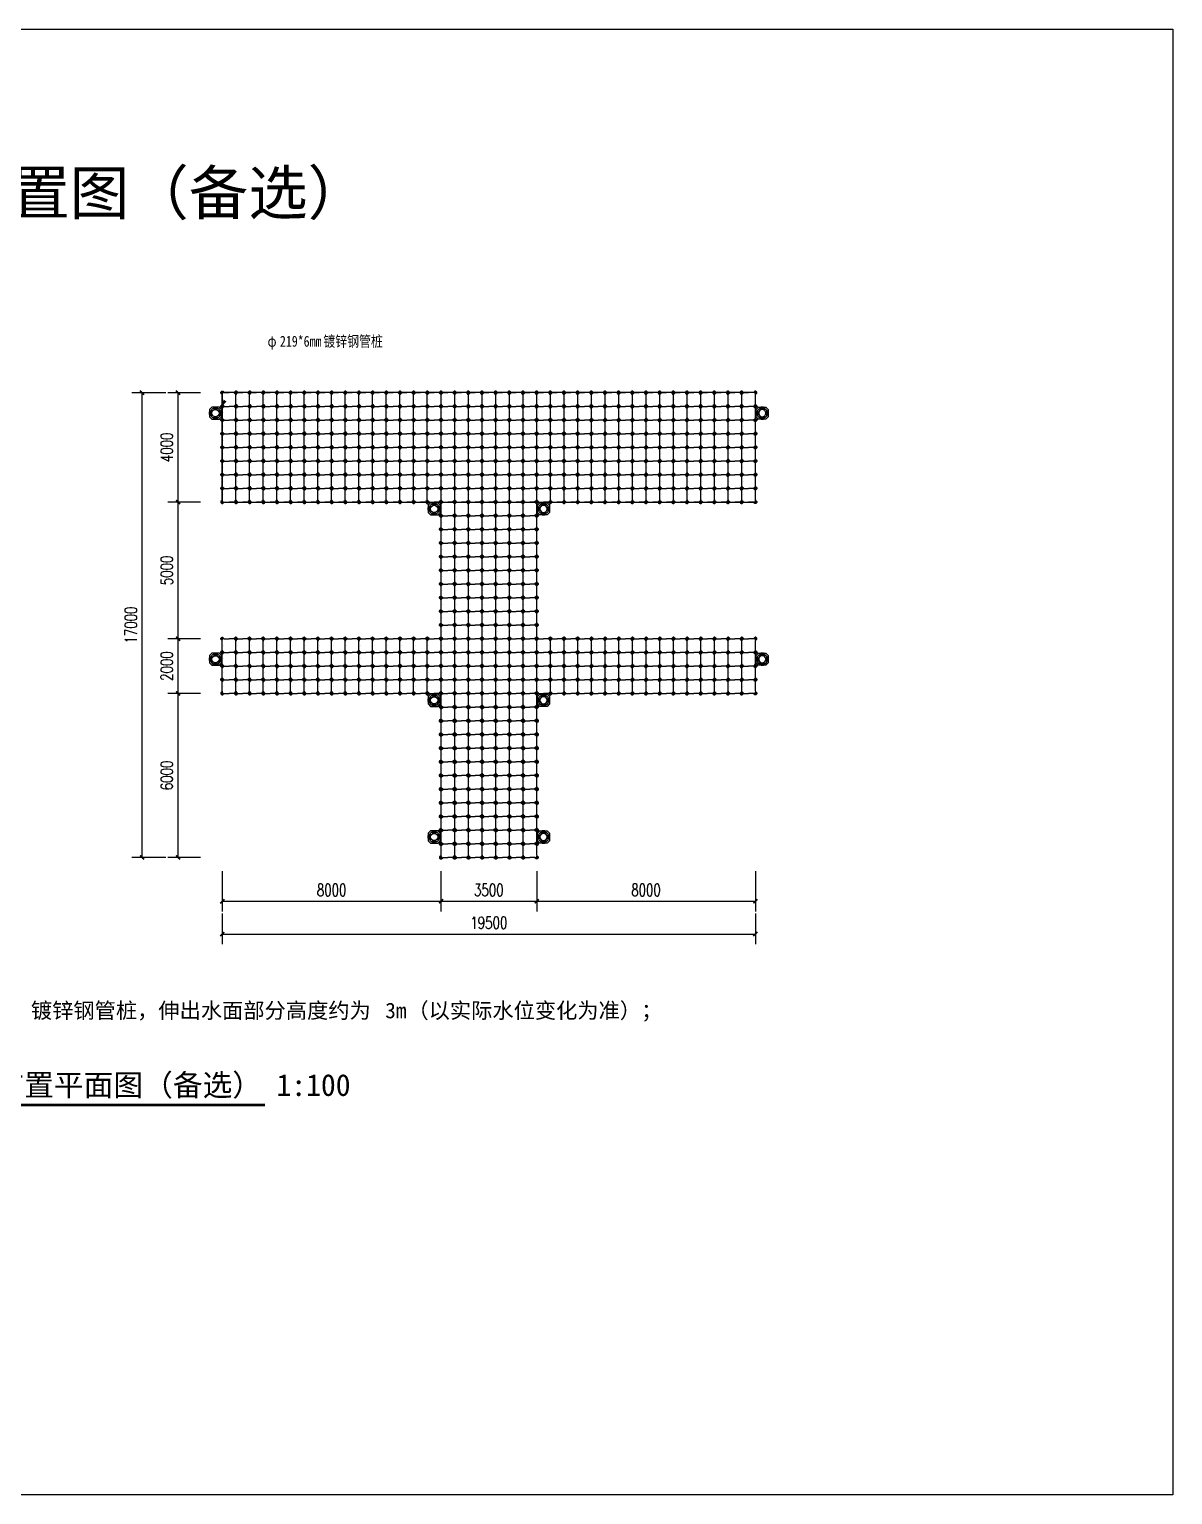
# Model space of a CAD drawing. Extents: x 140753 to 369320, y 91222 to 396627.
# Drawn here: x 285950 to 327774, y 151661 to 205257 of the extents above; entities that cross this region are included whole.
import ezdxf

# ---------------------------------------------------------------- set-up
doc = ezdxf.new("R2010")
doc.units = 0
doc.header["$LTSCALE"] = 1000
for name, color, linetype in [('DIM_SYMB', 3, 'Continuous'), ('PUB_DIM', 3, 'Continuous'), ('PUB_TEXT', 7, 'Continuous'), ('W-_ANTICOLLISION防撞措施', 121, 'Continuous'), ('W-MOUNTING固定方式', 5, 'Continuous'), ('蓝色浮筒', 150, 'Continuous')]:
    doc.layers.add(name, color=color, linetype=linetype)
doc.styles.add('-宋体', font='', dxfattribs={"width": 0.8})
doc.styles.add('_TCH_DIM_T3', font='SIMPLEX.shx', dxfattribs={"width": 0.705882, "bigfont": 'hztxt.shx'})
doc.styles.get("Standard").update_dxf_attribs({"font": ''})
doc.styles.get('-宋体').set_extended_font_data('SimSun')
doc.styles.get('Standard').set_extended_font_data('SimSun')
doc.dimstyles.new('_TCH_ARCH&&150', dxfattribs={"dimtxt": 446.25, "dimasz": 150, "dimexe": 375, "dimexo": 450, "dimgap": 189.375, "dimtad": 1, "dimdec": 0, "dimzin": 0, "dimdsep": 46, "dimtxsty": '_TCH_DIM_T3', "dimblk": 'ARCHTICK', "dimcen": 0.09, "dimclrt": 7, "dimazin": 2, "dimtfac": 1, "dimtdec": 0, "dimtix": 1, "dimtmove": 2, "dimatfit": 3, "dimfxl": 0, "dimtolj": 1, "dimtzin": 0, "dimarcsym": 0})

# ---------------------------------------------------------------- blocks, each defined once
blk = doc.blocks.new('浮筒')
at = {"layer": '蓝色浮筒'}
blk.add_line((441, 238), (441, 238), dxfattribs=at)
for points in [[(0, 417, 0.198912), (-9, 438), (-49, 479, -0.414214), (-49, 521), (-21, 549, -0.414214), (21, 549), (62, 509, 0.198912), (83, 500), (250, 500)], [(500, 417, -0.198912), (509, 438), (549, 479, 0.414214), (549, 521), (521, 549, 0.414214), (479, 549), (438, 509, -0.198912), (417, 500), (250, 500)], [(0, 83, -0.198912), (-9, 62), (-49, 21, 0.414214), (-49, -21), (-21, -49, 0.414214), (21, -49), (62, -9, -0.198912), (83, 0), (250, 0)], [(500, 83, 0.198912), (509, 62), (549, 21, -0.414214), (549, -21), (521, -49, -0.414214), (479, -49), (438, -9, 0.198912), (417, 0), (250, 0)]]:
    blk.add_lwpolyline(points, format="xyb", dxfattribs=at)
for points in [[(0, 417), (0, 83)], [(500, 417), (500, 83)]]:
    blk.add_lwpolyline(points, dxfattribs=at)
for centre, radius, start, end in [((-25, 500), 5, 84.2608, 275.7392), ((-25, 0), 5, 84.2608, 275.7392), ((0, 500), 25, 101.4783, 168.5217), ((0, 500), 25, 191.4783, 258.5217), ((0, 0), 25, 101.4783, 168.5217), ((0, 525), 5, 354.2608, 185.7392), ((0, 475), 5, 174.2608, 5.7392), ((0, 25), 5, 354.2608, 185.7392), ((0, 500), 25, 11.4783, 78.5217), ((0, 500), 25, 281.4783, 348.5217), ((0, 0), 25, 11.4783, 78.5217), ((25, 500), 5, 264.2608, 95.7392), ((25, 0), 5, 264.2608, 95.7392), ((475, 500), 5, 84.2608, 275.7392), ((475, 0), 5, 84.2608, 275.7392), ((500, 500), 25, 101.4783, 168.5217), ((500, 500), 25, 191.4783, 258.5217), ((500, 0), 25, 101.4783, 168.5217), ((500, 525), 5, 354.2608, 185.7392), ((500, 475), 5, 174.2608, 5.7392), ((500, 25), 5, 354.2608, 185.7392), ((500, 500), 25, 11.4783, 78.5217), ((500, 500), 25, 281.4783, 348.5217), ((500, 0), 25, 11.4783, 78.5217), ((525, 500), 5, 264.2608, 95.7392), ((525, 0), 5, 264.2608, 95.7392), ((0, 0), 25, 191.4783, 258.5217), ((0, -25), 5, 174.2608, 5.7392), ((0, 0), 25, 281.4783, 348.5217), ((500, 0), 25, 191.4783, 258.5217), ((500, -25), 5, 174.2608, 5.7392), ((500, 0), 25, 281.4783, 348.5217)]:
    blk.add_arc(centre, radius, start, end, dxfattribs=at)
blk = doc.blocks.new('*U69')
at = {"layer": '蓝色浮筒', "rotation": 180.0000000383531}
blk.add_blockref('浮筒', (250, 250), dxfattribs=at)
blk = doc.blocks.new('*U70')
at = {"layer": 'W-_ANTICOLLISION防撞措施', "color": 0, "linetype": 'ByBlock', "lineweight": -2, "transparency": 16777216}
for p in [(0, 0), (500, 0), (1000, 0), (1500, 0), (2000, 0), (2500, 0), (3000, 0), (3500, 0), (4000, 0), (4500, 0), (5000, 0), (5500, 0), (6000, 0), (6500, 0), (7000, 0), (7500, 0), (8000, 0), (8500, 0), (9000, 0), (9500, 0), (10000, 0), (10500, 0), (11000, 0), (11500, 0), (12000, 0), (12500, 0), (13000, 0), (13500, 0), (14000, 0), (14500, 0), (15000, 0), (15500, 0), (16000, 0), (16500, 0), (17000, 0), (17500, 0), (18000, 0), (18500, 0), (19000, 0), (0, -500), (500, -500), (1000, -500), (1500, -500), (2000, -500), (2500, -500), (3000, -500), (3500, -500), (4000, -500), (4500, -500), (5000, -500), (5500, -500), (6000, -500), (6500, -500), (7000, -500), (7500, -500), (8000, -500), (8500, -500), (9000, -500), (9500, -500), (10000, -500), (10500, -500), (11000, -500), (11500, -500), (12000, -500), (12500, -500), (13000, -500), (13500, -500), (14000, -500), (14500, -500), (15000, -500), (15500, -500), (16000, -500), (16500, -500), (17000, -500), (17500, -500), (18000, -500), (18500, -500), (19000, -500), (0, -1000), (500, -1000), (1000, -1000), (1500, -1000), (2000, -1000), (2500, -1000), (3000, -1000), (3500, -1000), (4000, -1000), (4500, -1000), (5000, -1000), (5500, -1000), (6000, -1000), (6500, -1000), (7000, -1000), (7500, -1000), (8000, -1000), (8500, -1000), (9000, -1000), (9500, -1000), (10000, -1000), (10500, -1000), (11000, -1000), (11500, -1000), (12000, -1000), (12500, -1000), (13000, -1000), (13500, -1000), (14000, -1000), (14500, -1000), (15000, -1000), (15500, -1000), (16000, -1000), (16500, -1000), (17000, -1000), (17500, -1000), (18000, -1000), (18500, -1000), (19000, -1000), (0, -1500), (500, -1500), (1000, -1500), (1500, -1500), (2000, -1500), (2500, -1500), (3000, -1500), (3500, -1500), (4000, -1500), (4500, -1500), (5000, -1500), (5500, -1500), (6000, -1500), (6500, -1500), (7000, -1500), (7500, -1500), (8000, -1500), (8500, -1500), (9000, -1500), (9500, -1500), (10000, -1500), (10500, -1500), (11000, -1500), (11500, -1500), (12000, -1500), (12500, -1500), (13000, -1500), (13500, -1500), (14000, -1500), (14500, -1500), (15000, -1500), (15500, -1500), (16000, -1500), (16500, -1500), (17000, -1500), (17500, -1500), (18000, -1500), (18500, -1500), (19000, -1500), (0, -2000), (500, -2000), (1000, -2000), (1500, -2000), (2000, -2000), (2500, -2000), (3000, -2000), (3500, -2000), (4000, -2000), (4500, -2000), (5000, -2000), (5500, -2000), (6000, -2000), (6500, -2000), (7000, -2000), (7500, -2000), (8000, -2000), (8500, -2000), (9000, -2000), (9500, -2000), (10000, -2000), (10500, -2000), (11000, -2000), (11500, -2000), (12000, -2000), (12500, -2000), (13000, -2000), (13500, -2000), (14000, -2000), (14500, -2000), (15000, -2000), (15500, -2000), (16000, -2000), (16500, -2000), (17000, -2000), (17500, -2000), (18000, -2000), (18500, -2000), (19000, -2000), (0, -2500), (500, -2500), (1000, -2500), (1500, -2500), (2000, -2500), (2500, -2500), (3000, -2500), (3500, -2500), (4000, -2500), (4500, -2500), (5000, -2500), (5500, -2500), (6000, -2500), (6500, -2500), (7000, -2500), (7500, -2500), (8000, -2500), (8500, -2500), (9000, -2500), (9500, -2500), (10000, -2500), (10500, -2500), (11000, -2500), (11500, -2500), (12000, -2500), (12500, -2500), (13000, -2500), (13500, -2500), (14000, -2500), (14500, -2500), (15000, -2500), (15500, -2500), (16000, -2500), (16500, -2500), (17000, -2500), (17500, -2500), (18000, -2500), (18500, -2500), (19000, -2500), (0, -3000), (0, -3500), (500, -3000), (500, -3500), (1000, -3000), (1000, -3500), (1500, -3000), (1500, -3500), (2000, -3000), (2000, -3500), (2500, -3000), (2500, -3500), (3000, -3000), (3000, -3500), (3500, -3000), (3500, -3500), (4000, -3000), (4000, -3500), (4500, -3000), (4500, -3500), (5000, -3000), (5000, -3500), (5500, -3000), (5500, -3500), (6000, -3000), (6000, -3500), (6500, -3000), (6500, -3500), (7000, -3000), (7000, -3500), (7500, -3000), (7500, -3500), (8000, -3000), (8000, -3500), (8500, -3000), (8500, -3500), (9000, -3000), (9000, -3500), (9500, -3000), (9500, -3500), (10000, -3000), (10000, -3500), (10500, -3000), (10500, -3500), (11000, -3000), (11000, -3500), (11500, -3000), (11500, -3500), (12000, -3000), (12000, -3500), (12500, -3000), (12500, -3500), (13000, -3000), (13000, -3500), (13500, -3000), (13500, -3500), (14000, -3000), (14000, -3500), (14500, -3000), (14500, -3500), (15000, -3000), (15000, -3500), (15500, -3000), (15500, -3500), (16000, -3000), (16000, -3500), (16500, -3000), (16500, -3500), (17000, -3000), (17000, -3500), (17500, -3000), (17500, -3500), (18000, -3000), (18000, -3500), (18500, -3000), (18500, -3500), (19000, -3000), (19000, -3500)]:
    blk.add_blockref('*U69', p, dxfattribs=at)
blk = doc.blocks.new('*U65')
at = {"layer": '蓝色浮筒', "rotation": 180.0000000383531}
blk.add_blockref('浮筒', (250, 250), dxfattribs=at)
blk = doc.blocks.new('*U66')
at = {"layer": 'W-_ANTICOLLISION防撞措施', "color": 0, "linetype": 'ByBlock', "lineweight": -2, "transparency": 16777216}
for p in [(0, 0), (500, 0), (1000, 0), (1500, 0), (2000, 0), (2500, 0), (3000, 0), (0, -500), (500, -500), (1000, -500), (1500, -500), (2000, -500), (2500, -500), (3000, -500), (0, -1000), (500, -1000), (1000, -1000), (1500, -1000), (2000, -1000), (2500, -1000), (3000, -1000), (0, -1500), (500, -1500), (1000, -1500), (1500, -1500), (2000, -1500), (2500, -1500), (3000, -1500), (0, -2000), (500, -2000), (1000, -2000), (1500, -2000), (2000, -2000), (2500, -2000), (3000, -2000), (0, -2500), (500, -2500), (1000, -2500), (1500, -2500), (2000, -2500), (2500, -2500), (3000, -2500), (0, -3000), (0, -3500), (500, -3000), (500, -3500), (1000, -3000), (1000, -3500), (1500, -3000), (1500, -3500), (2000, -3000), (2000, -3500), (2500, -3000), (2500, -3500), (3000, -3000), (3000, -3500), (0, -4000), (500, -4000), (1000, -4000), (1500, -4000), (2000, -4000), (2500, -4000), (3000, -4000), (0, -4500), (500, -4500), (1000, -4500), (1500, -4500), (2000, -4500), (2500, -4500), (3000, -4500), (0, -5000), (500, -5000), (1000, -5000), (1500, -5000), (2000, -5000), (2500, -5000), (3000, -5000), (0, -5500), (500, -5500), (1000, -5500), (1500, -5500), (2000, -5500), (2500, -5500), (3000, -5500), (0, -6000), (500, -6000), (1000, -6000), (1500, -6000), (2000, -6000), (2500, -6000), (3000, -6000), (0, -6500), (500, -6500), (1000, -6500), (1500, -6500), (2000, -6500), (2500, -6500), (3000, -6500), (0, -7000), (500, -7000), (1000, -7000), (1500, -7000), (2000, -7000), (2500, -7000), (3000, -7000), (0, -7500), (500, -7500), (1000, -7500), (1500, -7500), (2000, -7500), (2500, -7500), (3000, -7500), (0, -8000), (500, -8000), (1000, -8000), (1500, -8000), (2000, -8000), (2500, -8000), (3000, -8000), (0, -8500), (500, -8500), (1000, -8500), (1500, -8500), (2000, -8500), (2500, -8500), (3000, -8500), (0, -9000), (500, -9000), (1000, -9000), (1500, -9000), (2000, -9000), (2500, -9000), (3000, -9000), (0, -9500), (500, -9500), (1000, -9500), (1500, -9500), (2000, -9500), (2500, -9500), (3000, -9500), (0, -10000), (500, -10000), (1000, -10000), (1500, -10000), (2000, -10000), (2500, -10000), (3000, -10000), (0, -10500), (0, -11000), (500, -10500), (500, -11000), (1000, -10500), (1000, -11000), (1500, -10500), (1500, -11000), (2000, -10500), (2000, -11000), (2500, -10500), (2500, -11000), (3000, -10500), (3000, -11000), (0, -11500), (500, -11500), (1000, -11500), (1500, -11500), (2000, -11500), (2500, -11500), (3000, -11500), (0, -12000), (500, -12000), (1000, -12000), (1500, -12000), (2000, -12000), (2500, -12000), (3000, -12000), (0, -12500), (500, -12500), (1000, -12500), (1500, -12500), (2000, -12500), (2500, -12500), (3000, -12500)]:
    blk.add_blockref('*U65', p, dxfattribs=at)
blk = doc.blocks.new('*U67')
at = {"layer": '蓝色浮筒', "rotation": 180.0000000383531}
blk.add_blockref('浮筒', (250, 250), dxfattribs=at)
blk = doc.blocks.new('*U68')
at = {"layer": 'W-_ANTICOLLISION防撞措施', "color": 0, "linetype": 'ByBlock', "lineweight": -2, "transparency": 16777216}
for p in [(0, 0), (500, 0), (1000, 0), (1500, 0), (2000, 0), (2500, 0), (3000, 0), (3500, 0), (4000, 0), (4500, 0), (5000, 0), (5500, 0), (6000, 0), (6500, 0), (7000, 0), (7500, 0), (0, -500), (500, -500), (1000, -500), (1500, -500), (2000, -500), (2500, -500), (3000, -500), (3500, -500), (4000, -500), (4500, -500), (5000, -500), (5500, -500), (6000, -500), (6500, -500), (7000, -500), (7500, -500), (0, -1000), (500, -1000), (1000, -1000), (1500, -1000), (2000, -1000), (2500, -1000), (3000, -1000), (3500, -1000), (4000, -1000), (4500, -1000), (5000, -1000), (5500, -1000), (6000, -1000), (6500, -1000), (7000, -1000), (7500, -1000), (0, -1500), (500, -1500), (1000, -1500), (1500, -1500), (2000, -1500), (2500, -1500), (3000, -1500), (3500, -1500), (4000, -1500), (4500, -1500), (5000, -1500), (5500, -1500), (6000, -1500), (6500, -1500), (7000, -1500), (7500, -1500)]:
    blk.add_blockref('*U67', p, dxfattribs=at)
blk = doc.blocks.new('*U37')
at = {"color": 8, "linetype": 'Continuous', "lineweight": 15}
for p, q in [((-1, 2), (-2, 1)), ((0, 1), (0, -1)), ((-1, -2), (-2, -1))]:
    blk.add_line(p, q, dxfattribs=at)
at = {"color": 7, "linetype": 'Continuous', "lineweight": 15}
for p, q in [((16, 1), (0, 1)), ((0, 0), (19, 0)), ((16, 1), (16, 0)), ((19, -1), (19, 0)), ((0, -1), (19, -1))]:
    blk.add_line(p, q, dxfattribs=at)
for centre, radius, start, end in [((-3, 0), 2.9, 41.3178, 318.6822), ((-3, 0), 1.45, 41.3178, 318.6822), ((0, 3), 2.82, 221.3178, 270), ((0, -3), 2.82, 90, 138.6822), ((0, 3), 1.37, 221.3178, 270), ((0, -3), 1.37, 90, 138.6822)]:
    blk.add_arc(centre, radius, start, end, dxfattribs=at)
blk = doc.blocks.new('*U39')
blk.add_lwpolyline([(-12, 0), (-12, 2.5), (12, 2.5), (12, 0)], close=True)
blk = doc.blocks.new('无头销轴_B型_D12X150')
at = {"color": 0}
for p, q in [((-72, 6), (-72, -6)), ((72, 6), (72, -6))]:
    blk.add_line(p, q, dxfattribs=at)
blk.add_lwpolyline([(-75, 4), (-75, -4), (-72, -6), (72, -6), (75, -4), (75, 4), (72, 6), (-72, 6)], close=True, dxfattribs=at)
for centre in [(-70, 0), (70, 0)]:
    blk.add_circle(centre, 1.6, dxfattribs=at)
blk = doc.blocks.new('asdffsdsgdfg')
at = {"layer": 'W-MOUNTING固定方式', "color": 0}
for p, q in [((43108, -2622), (43108, -2815)), ((43109, -2673), (43112, -2671)), ((43109, -2764), (43109, -2673)), ((43112, -2671), (43112, -2766)), ((43112, -2671), (43186, -2671)), ((43186, -2766), (43186, -2671)), ((43186, -2671), (43189, -2673)), ((43189, -2673), (43189, -2764)), ((43285, -2497), (43283, -2500)), ((43378, -2500), (43283, -2500)), ((43283, -2574), (43283, -2500)), ((43283, -2574), (43378, -2574)), ((43283, -2574), (43285, -2577)), ((43285, -2497), (43376, -2497)), ((43376, -2577), (43285, -2577)), ((43376, -2497), (43378, -2500)), ((43378, -2574), (43376, -2577)), ((43378, -2500), (43378, -2574)), ((43475, -2671), (43472, -2673)), ((43472, -2764), (43472, -2673)), ((43475, -2671), (43475, -2766)), ((43475, -2671), (43549, -2671)), ((43549, -2766), (43549, -2671)), ((43552, -2674), (43549, -2671)), ((43552, -2674), (43552, -2764)), ((43109, -2764), (43112, -2766)), ((43186, -2766), (43112, -2766)), ((43186, -2766), (43189, -2764)), ((43283, -2863), (43285, -2860)), ((43378, -2863), (43283, -2863)), ((43283, -2937), (43283, -2863)), ((43283, -2937), (43378, -2937)), ((43285, -2940), (43283, -2937)), ((43285, -2860), (43376, -2860)), ((43375, -2940), (43285, -2940)), ((43375, -2940), (43378, -2937)), ((43378, -2863), (43376, -2860)), ((43378, -2863), (43378, -2937)), ((43475, -2766), (43472, -2764)), ((43549, -2766), (43475, -2766)), ((43552, -2764), (43549, -2766))]:
    blk.add_line(p, q, dxfattribs=at)
at = {"layer": 'W-MOUNTING固定方式'}
for points in [[(43194, -2941), (43467, -2941), (43553, -2856), (43553, -2582), (43467, -2496), (43194, -2496), (43108, -2582), (43108, -2856)], [(43219, -2881), (43442, -2881), (43493, -2831), (43493, -2607), (43442, -2556), (43219, -2556), (43168, -2607), (43168, -2831)]]:
    blk.add_lwpolyline(points, close=True, dxfattribs=at)
at = {"layer": 'W-MOUNTING固定方式', "color": 0}
for points in [[(43108, -2669), (43149, -2669), (43169, -2669), (43169, -2660), (43149, -2660), (43108, -2660)], [(43272, -2496), (43272, -2537), (43272, -2557), (43281, -2557), (43281, -2537), (43281, -2496)], [(43380, -2496), (43380, -2537), (43380, -2557), (43389, -2557), (43389, -2537), (43389, -2496)], [(43553, -2660), (43512, -2660), (43492, -2660), (43492, -2669), (43512, -2669), (43553, -2669)], [(43108, -2777), (43149, -2777), (43169, -2777), (43169, -2768), (43149, -2768), (43108, -2768)], [(43281, -2941), (43281, -2900), (43281, -2880), (43272, -2880), (43272, -2900), (43272, -2941)], [(43389, -2941), (43389, -2900), (43389, -2880), (43380, -2880), (43380, -2900), (43380, -2941)], [(43553, -2768), (43512, -2768), (43492, -2768), (43492, -2777), (43512, -2777), (43553, -2777)]]:
    blk.add_lwpolyline(points, dxfattribs=at)
at = {"layer": 'W-MOUNTING固定方式', "color": 6}
for points in [[(43538, -2568), (43609, -2497, 0.414214), (43609, -2441), (43609, -2441, 0.414214), (43552, -2441), (43482, -2511)], [(43538, -2870), (43609, -2941, -0.414214), (43609, -2997), (43609, -2997, -0.414214), (43552, -2997), (43482, -2927)]]:
    blk.add_lwpolyline(points, format="xyb", dxfattribs=at)
at = {"layer": 'W-MOUNTING固定方式'}
for radius in [136, 130]:
    blk.add_circle((43330, -2719), radius, dxfattribs=at)
at = {"layer": 'W-MOUNTING固定方式', "color": 5}
for centre in [(43580, -2469), (43580, -2969)]:
    blk.add_circle(centre, 7, dxfattribs=at)
at = {"layer": 'W-MOUNTING固定方式', "color": 0, "xscale": -1}
for name, p, rotation in [('*U37', (43143, -2649), 180), ('*U39', (43389, -2537), 270.0000000000001), ('*U37', (43400, -2531), 90.00000000000007), ('*U37', (43261, -2906), 270), ('*U39', (43272, -2900), 90), ('*U39', (43512, -2777), 180)]:
    blk.add_blockref(name, p, dxfattribs=dict(at, rotation=rotation))
for name, p in [('*U39', (43149, -2660)), ('*U37', (43518, -2788))]:
    blk.add_blockref(name, p, dxfattribs=at)
at = {"layer": 'W-MOUNTING固定方式', "color": 0}
for name, p, rotation in [('无头销轴_B型_D12X150', (43149, -2719), 90), ('*U37', (43261, -2531), 270.0000000000001), ('*U39', (43272, -2537), 90.00000000000004), ('*U37', (43518, -2649), 180), ('无头销轴_B型_D12X150', (43512, -2719), 270), ('*U39', (43149, -2777), 180), ('无头销轴_B型_D12X150', (43330, -2900), 180), ('*U39', (43389, -2900), 270), ('*U37', (43400, -2906), 90.00000000000001)]:
    blk.add_blockref(name, p, dxfattribs=dict(at, rotation=rotation))
for name, p in [('无头销轴_B型_D12X150', (43330, -2537)), ('*U39', (43512, -2660)), ('*U37', (43143, -2788))]:
    blk.add_blockref(name, p, dxfattribs=at)
blk = doc.blocks.new('*U71')
at = {"layer": '蓝色浮筒', "rotation": 180.0000000383531}
blk.add_blockref('浮筒', (250, 250), dxfattribs=at)
blk = doc.blocks.new('*U72')
at = {"layer": 'W-_ANTICOLLISION防撞措施', "color": 0, "linetype": 'ByBlock', "lineweight": -2, "transparency": 16777216}
for p in [(0, 0), (500, 0), (1000, 0), (1500, 0), (2000, 0), (2500, 0), (3000, 0), (3500, 0), (4000, 0), (4500, 0), (5000, 0), (5500, 0), (6000, 0), (6500, 0), (7000, 0), (7500, 0), (0, -500), (500, -500), (1000, -500), (1500, -500), (2000, -500), (2500, -500), (3000, -500), (3500, -500), (4000, -500), (4500, -500), (5000, -500), (5500, -500), (6000, -500), (6500, -500), (7000, -500), (7500, -500), (0, -1000), (500, -1000), (1000, -1000), (1500, -1000), (2000, -1000), (2500, -1000), (3000, -1000), (3500, -1000), (4000, -1000), (4500, -1000), (5000, -1000), (5500, -1000), (6000, -1000), (6500, -1000), (7000, -1000), (7500, -1000), (0, -1500), (500, -1500), (1000, -1500), (1500, -1500), (2000, -1500), (2500, -1500), (3000, -1500), (3500, -1500), (4000, -1500), (4500, -1500), (5000, -1500), (5500, -1500), (6000, -1500), (6500, -1500), (7000, -1500), (7500, -1500)]:
    blk.add_blockref('*U71', p, dxfattribs=at)
blk = doc.blocks.new('asdfsdfgsgf')
at = {"layer": 'W-MOUNTING固定方式', "color": 0}
for p, q in [((444809, 259595), (444809, 259402)), ((444810, 259544), (444813, 259546)), ((444810, 259454), (444810, 259544)), ((444810, 259454), (444813, 259451)), ((444813, 259546), (444813, 259451)), ((444813, 259546), (444887, 259546)), ((444887, 259451), (444813, 259451)), ((444887, 259451), (444887, 259546)), ((444887, 259546), (444890, 259544)), ((444887, 259451), (444890, 259453)), ((444890, 259544), (444890, 259453)), ((444986, 259720), (444984, 259717)), ((445079, 259717), (444984, 259717)), ((444984, 259643), (444984, 259717)), ((444984, 259643), (445079, 259643)), ((444984, 259643), (444986, 259640)), ((444986, 259720), (445077, 259720)), ((445077, 259640), (444986, 259640)), ((445077, 259720), (445079, 259717)), ((445079, 259643), (445077, 259640)), ((445079, 259717), (445079, 259643)), ((445176, 259546), (445173, 259544)), ((445173, 259453), (445173, 259544)), ((445176, 259451), (445173, 259453)), ((445176, 259546), (445176, 259451)), ((445176, 259546), (445250, 259546)), ((445250, 259451), (445176, 259451)), ((445250, 259451), (445250, 259546)), ((445253, 259544), (445250, 259546)), ((445253, 259453), (445250, 259451)), ((445253, 259544), (445253, 259453)), ((444984, 259354), (444986, 259357)), ((445079, 259354), (444984, 259354)), ((444984, 259280), (444984, 259354)), ((444984, 259280), (445079, 259280)), ((444986, 259277), (444984, 259280)), ((444986, 259357), (445077, 259357)), ((445076, 259277), (444986, 259277)), ((445076, 259277), (445079, 259280)), ((445079, 259354), (445077, 259357)), ((445079, 259354), (445079, 259280))]:
    blk.add_line(p, q, dxfattribs=at)
at = {"layer": 'W-MOUNTING固定方式', "color": 6}
for points in [[(444823, 259650), (444753, 259721, -0.414214), (444753, 259777), (444753, 259777, -0.414214), (444809, 259777), (444880, 259707)], [(445239, 259650), (445309, 259721, 0.414214), (445309, 259777), (445309, 259777, 0.414214), (445253, 259777), (445183, 259707)], [(445239, 259348), (445309, 259277, -0.414214), (445309, 259221), (445309, 259221, -0.414214), (445253, 259221), (445183, 259291)]]:
    blk.add_lwpolyline(points, format="xyb", dxfattribs=at)
at = {"layer": 'W-MOUNTING固定方式'}
for points in [[(444895, 259276), (445168, 259276), (445254, 259362), (445254, 259636), (445168, 259721), (444895, 259721), (444809, 259636), (444809, 259362)], [(444919, 259336), (445143, 259336), (445194, 259387), (445194, 259611), (445143, 259661), (444919, 259661), (444869, 259611), (444869, 259387)]]:
    blk.add_lwpolyline(points, close=True, dxfattribs=at)
at = {"layer": 'W-MOUNTING固定方式', "color": 0}
for points in [[(444809, 259548), (444850, 259548), (444870, 259548), (444870, 259557), (444850, 259557), (444809, 259557)], [(444809, 259440), (444850, 259440), (444870, 259440), (444870, 259449), (444850, 259449), (444809, 259449)], [(444973, 259721), (444973, 259680), (444973, 259660), (444982, 259660), (444982, 259680), (444982, 259721)], [(445081, 259721), (445081, 259680), (445081, 259660), (445090, 259660), (445090, 259680), (445090, 259721)], [(445254, 259557), (445213, 259557), (445193, 259557), (445193, 259548), (445213, 259548), (445254, 259548)], [(445254, 259449), (445213, 259449), (445193, 259449), (445193, 259440), (445213, 259440), (445254, 259440)], [(444982, 259276), (444982, 259317), (444982, 259337), (444973, 259337), (444973, 259317), (444973, 259276)], [(445090, 259276), (445090, 259317), (445090, 259337), (445081, 259337), (445081, 259317), (445081, 259276)]]:
    blk.add_lwpolyline(points, dxfattribs=at)
at = {"layer": 'W-MOUNTING固定方式', "color": 5}
for centre in [(444781, 259749), (445281, 259749), (445281, 259249)]:
    blk.add_circle(centre, 7, dxfattribs=at)
at = {"layer": 'W-MOUNTING固定方式'}
for radius in [136, 130]:
    blk.add_circle((445031, 259499), radius, dxfattribs=at)
at = {"layer": 'W-MOUNTING固定方式', "color": 0, "xscale": -1}
for name, p, rotation in [('*U37', (444844, 259568), 180), ('*U39', (445090, 259680), 270.0000000000001), ('*U37', (445101, 259686), 90.00000000000007), ('*U39', (445213, 259440), 180), ('*U37', (444962, 259311), 270), ('*U39', (444973, 259317), 90)]:
    blk.add_blockref(name, p, dxfattribs=dict(at, rotation=rotation))
for name, p in [('*U39', (444850, 259557)), ('*U37', (445219, 259429))]:
    blk.add_blockref(name, p, dxfattribs=at)
at = {"layer": 'W-MOUNTING固定方式', "color": 0}
for name, p, rotation in [('*U39', (444850, 259440), 180), ('无头销轴_B型_D12X150', (444850, 259499), 90), ('*U37', (444962, 259686), 270.0000000000001), ('*U39', (444973, 259680), 90.00000000000004), ('*U37', (445219, 259568), 180), ('无头销轴_B型_D12X150', (445213, 259499), 270), ('无头销轴_B型_D12X150', (445031, 259317), 180), ('*U39', (445090, 259317), 270), ('*U37', (445101, 259311), 90.00000000000001)]:
    blk.add_blockref(name, p, dxfattribs=dict(at, rotation=rotation))
for name, p in [('*U37', (444844, 259429)), ('无头销轴_B型_D12X150', (445031, 259680)), ('*U39', (445213, 259557))]:
    blk.add_blockref(name, p, dxfattribs=at)
blk = doc.blocks.new('_ArchTick')
at = {"color": 0, "linetype": 'ByBlock', "const_width": 0.4}
blk.add_lwpolyline([(-0.5, -0.5), (0.5, 0.5)], dxfattribs=at)
blk = doc.blocks.new('*D95')
at = {"layer": 'Defpoints', "color": 0, "transparency": 16777216}
for p in [(293009, 173367), (312509, 173367), (312509, 172166)]:
    blk.add_point(p, dxfattribs=at)
at = {"layer": 'PUB_DIM', "color": 0, "lineweight": -2, "transparency": 16777216}
for p, q in [((293009, 172917), (293009, 171791)), ((312509, 172917), (312509, 171791)), ((293009, 172166), (312509, 172166))]:
    blk.add_line(p, q, dxfattribs=at)
at = {"layer": 'PUB_DIM', "color": 0, "lineweight": -2, "transparency": 16777216, "xscale": 150, "yscale": 150, "zscale": 150, "rotation": 180}
blk.add_blockref('_ArchTick', (293009, 172166), dxfattribs=at)
at = {"layer": 'PUB_DIM', "color": 0, "lineweight": -2, "transparency": 16777216, "xscale": 150, "yscale": 150, "zscale": 150}
blk.add_blockref('_ArchTick', (312509, 172166), dxfattribs=at)
at = {"layer": 'PUB_DIM', "color": 7, "transparency": 16777216, "insert": (302759, 172579), "char_height": 446.2, "attachment_point": 5, "style": '_TCH_DIM_T3'}
blk.add_mtext('\\A1;19500', dxfattribs=at)
blk = doc.blocks.new('*D96')
at = {"layer": 'Defpoints', "color": 0, "transparency": 16777216}
for p in [(290075, 191967), (291392, 191967), (291392, 174967)]:
    blk.add_point(p, dxfattribs=at)
at = {"layer": 'PUB_DIM', "color": 0, "lineweight": -2, "transparency": 16777216}
for p, q in [((290942, 191967), (289700, 191967)), ((290075, 174967), (290075, 191967)), ((290942, 174967), (289700, 174967))]:
    blk.add_line(p, q, dxfattribs=at)
at = {"layer": 'PUB_DIM', "color": 0, "lineweight": -2, "transparency": 16777216, "xscale": 150, "yscale": 150, "zscale": 150}
for p, rotation in [((290075, 191967), 90), ((290075, 174967), 270)]:
    blk.add_blockref('_ArchTick', p, dxfattribs=dict(at, rotation=rotation))
at = {"layer": 'PUB_DIM', "color": 7, "transparency": 16777216, "insert": (289663, 183467), "char_height": 446.2, "attachment_point": 5, "rotation": 90, "style": '_TCH_DIM_T3'}
blk.add_mtext('\\A1;17000', dxfattribs=at)
blk = doc.blocks.new('*D97')
at = {"layer": 'Defpoints', "color": 0, "transparency": 16777216}
for p in [(291392, 191967), (292661, 191967), (292661, 187967)]:
    blk.add_point(p, dxfattribs=at)
at = {"layer": 'PUB_DIM', "color": 0, "lineweight": -2, "transparency": 16777216}
for p, q in [((292211, 191967), (291017, 191967)), ((291392, 187967), (291392, 191967)), ((292211, 187967), (291017, 187967))]:
    blk.add_line(p, q, dxfattribs=at)
at = {"layer": 'PUB_DIM', "color": 0, "lineweight": -2, "transparency": 16777216, "xscale": 150, "yscale": 150, "zscale": 150}
for p, rotation in [((291392, 191967), 90), ((291392, 187967), 270)]:
    blk.add_blockref('_ArchTick', p, dxfattribs=dict(at, rotation=rotation))
at = {"layer": 'PUB_DIM', "color": 7, "transparency": 16777216, "insert": (290979, 189967), "char_height": 446.2, "attachment_point": 5, "rotation": 90, "style": '_TCH_DIM_T3'}
blk.add_mtext('\\A1;4000', dxfattribs=at)
blk = doc.blocks.new('*D98')
at = {"layer": 'Defpoints', "color": 0, "transparency": 16777216}
for p in [(291392, 187967), (292661, 187967), (292661, 182967)]:
    blk.add_point(p, dxfattribs=at)
at = {"layer": 'PUB_DIM', "color": 0, "lineweight": -2, "transparency": 16777216}
for p, q in [((292211, 187967), (291017, 187967)), ((291392, 182967), (291392, 187967)), ((292211, 182967), (291017, 182967))]:
    blk.add_line(p, q, dxfattribs=at)
at = {"layer": 'PUB_DIM', "color": 0, "lineweight": -2, "transparency": 16777216, "xscale": 150, "yscale": 150, "zscale": 150}
for p, rotation in [((291392, 187967), 90), ((291392, 182967), 270)]:
    blk.add_blockref('_ArchTick', p, dxfattribs=dict(at, rotation=rotation))
at = {"layer": 'PUB_DIM', "color": 7, "transparency": 16777216, "insert": (290979, 185467), "char_height": 446.2, "attachment_point": 5, "rotation": 90, "style": '_TCH_DIM_T3'}
blk.add_mtext('\\A1;5000', dxfattribs=at)
blk = doc.blocks.new('*D99')
at = {"layer": 'Defpoints', "color": 0, "transparency": 16777216}
for p in [(291392, 182967), (292661, 182967), (292661, 180967)]:
    blk.add_point(p, dxfattribs=at)
at = {"layer": 'PUB_DIM', "color": 0, "lineweight": -2, "transparency": 16777216}
for p, q in [((292211, 182967), (291017, 182967)), ((291392, 180967), (291392, 182967)), ((292211, 180967), (291017, 180967))]:
    blk.add_line(p, q, dxfattribs=at)
at = {"layer": 'PUB_DIM', "color": 0, "lineweight": -2, "transparency": 16777216, "xscale": 150, "yscale": 150, "zscale": 150}
for p, rotation in [((291392, 182967), 90), ((291392, 180967), 270)]:
    blk.add_blockref('_ArchTick', p, dxfattribs=dict(at, rotation=rotation))
at = {"layer": 'PUB_DIM', "color": 7, "transparency": 16777216, "insert": (290979, 181967), "char_height": 446.2, "attachment_point": 5, "rotation": 90, "style": '_TCH_DIM_T3'}
blk.add_mtext('\\A1;2000', dxfattribs=at)
blk = doc.blocks.new('*D100')
at = {"layer": 'Defpoints', "color": 0, "transparency": 16777216}
for p in [(291392, 180967), (292661, 180967), (292661, 174967)]:
    blk.add_point(p, dxfattribs=at)
at = {"layer": 'PUB_DIM', "color": 0, "lineweight": -2, "transparency": 16777216}
for p, q in [((292211, 180967), (291017, 180967)), ((291392, 174967), (291392, 180967)), ((292211, 174967), (291017, 174967))]:
    blk.add_line(p, q, dxfattribs=at)
at = {"layer": 'PUB_DIM', "color": 0, "lineweight": -2, "transparency": 16777216, "xscale": 150, "yscale": 150, "zscale": 150}
for p, rotation in [((291392, 180967), 90), ((291392, 174967), 270)]:
    blk.add_blockref('_ArchTick', p, dxfattribs=dict(at, rotation=rotation))
at = {"layer": 'PUB_DIM', "color": 7, "transparency": 16777216, "insert": (290979, 177967), "char_height": 446.2, "attachment_point": 5, "rotation": 90, "style": '_TCH_DIM_T3'}
blk.add_mtext('\\A1;6000', dxfattribs=at)
blk = doc.blocks.new('*D101')
at = {"layer": 'Defpoints', "color": 0, "transparency": 16777216}
for p in [(293009, 174917), (301009, 174917), (301009, 173367)]:
    blk.add_point(p, dxfattribs=at)
at = {"layer": 'PUB_DIM', "color": 0, "lineweight": -2, "transparency": 16777216}
for p, q in [((293009, 174467), (293009, 172992)), ((301009, 174467), (301009, 172992)), ((293009, 173367), (301009, 173367))]:
    blk.add_line(p, q, dxfattribs=at)
at = {"layer": 'PUB_DIM', "color": 0, "lineweight": -2, "transparency": 16777216, "xscale": 150, "yscale": 150, "zscale": 150, "rotation": 180}
blk.add_blockref('_ArchTick', (293009, 173367), dxfattribs=at)
at = {"layer": 'PUB_DIM', "color": 0, "lineweight": -2, "transparency": 16777216, "xscale": 150, "yscale": 150, "zscale": 150}
blk.add_blockref('_ArchTick', (301009, 173367), dxfattribs=at)
at = {"layer": 'PUB_DIM', "color": 7, "transparency": 16777216, "insert": (297009, 173779), "char_height": 446.2, "attachment_point": 5, "style": '_TCH_DIM_T3'}
blk.add_mtext('\\A1;8000', dxfattribs=at)
blk = doc.blocks.new('*D102')
at = {"layer": 'Defpoints', "color": 0, "transparency": 16777216}
for p in [(301009, 174917), (304509, 174917), (304509, 173367)]:
    blk.add_point(p, dxfattribs=at)
at = {"layer": 'PUB_DIM', "color": 0, "lineweight": -2, "transparency": 16777216}
for p, q in [((301009, 174467), (301009, 172992)), ((304509, 174467), (304509, 172992)), ((301009, 173367), (304509, 173367))]:
    blk.add_line(p, q, dxfattribs=at)
at = {"layer": 'PUB_DIM', "color": 0, "lineweight": -2, "transparency": 16777216, "xscale": 150, "yscale": 150, "zscale": 150, "rotation": 180}
blk.add_blockref('_ArchTick', (301009, 173367), dxfattribs=at)
at = {"layer": 'PUB_DIM', "color": 0, "lineweight": -2, "transparency": 16777216, "xscale": 150, "yscale": 150, "zscale": 150}
blk.add_blockref('_ArchTick', (304509, 173367), dxfattribs=at)
at = {"layer": 'PUB_DIM', "color": 7, "transparency": 16777216, "insert": (302759, 173779), "char_height": 446.2, "attachment_point": 5, "style": '_TCH_DIM_T3'}
blk.add_mtext('\\A1;3500', dxfattribs=at)
blk = doc.blocks.new('*D103')
at = {"layer": 'Defpoints', "color": 0, "transparency": 16777216}
for p in [(304509, 174917), (312509, 174917), (312509, 173367)]:
    blk.add_point(p, dxfattribs=at)
at = {"layer": 'PUB_DIM', "color": 0, "lineweight": -2, "transparency": 16777216}
for p, q in [((304509, 174467), (304509, 172992)), ((312509, 174467), (312509, 172992)), ((304509, 173367), (312509, 173367))]:
    blk.add_line(p, q, dxfattribs=at)
at = {"layer": 'PUB_DIM', "color": 0, "lineweight": -2, "transparency": 16777216, "xscale": 150, "yscale": 150, "zscale": 150, "rotation": 180}
blk.add_blockref('_ArchTick', (304509, 173367), dxfattribs=at)
at = {"layer": 'PUB_DIM', "color": 0, "lineweight": -2, "transparency": 16777216, "xscale": 150, "yscale": 150, "zscale": 150}
blk.add_blockref('_ArchTick', (312509, 173367), dxfattribs=at)
at = {"layer": 'PUB_DIM', "color": 7, "transparency": 16777216, "insert": (308509, 173779), "char_height": 446.2, "attachment_point": 5, "style": '_TCH_DIM_T3'}
blk.add_mtext('\\A1;8000', dxfattribs=at)

msp = doc.modelspace()

# ---------------------------------------------------------------- linework, layer by layer
for points in [[(244111, 205257), (327773.9, 205257), (327773.9, 151661.2), (244111, 151661.2)], [(293009.3, 187967.4), (312509.3, 187967.4), (312509.3, 191967.4), (293009.3, 191967.4)]]:
    msp.add_lwpolyline(points, close=True)
at = {"layer": 'DIM_SYMB'}
msp.add_lwpolyline([(299132.2, 193490.7, 0, 0, 0), (294468.2, 193490.7, 0, 0, 0), (292844.4, 191316.8, 0, 120, 0), (293113.7, 191677.3, 0, 0, 0)], format="xyseb", dxfattribs=at)
at = {"layer": 'DIM_SYMB', "const_width": 105}
msp.add_lwpolyline([(280324.1, 165916.4), (294569.5, 165916.4)], dxfattribs=at)

# ---------------------------------------------------------------- block references
for name, p in [('asdffsdsgdfg', (249428.9, 193936.3)), ('asdfsdfgsgf', (-144271.9, -71781.4)), ('asdffsdsgdfg', (249428.9, 184936.3)), ('asdfsdfgsgf', (-144271.9, -78781.4)), ('asdffsdsgdfg', (257428.9, 178436.3))]:
    msp.add_blockref(name, p)
at = {"xscale": -1}
for name, p in [('asdffsdsgdfg', (356089.7, 193936.3)), ('asdfsdfgsgf', (749790.5, -71781.4)), ('asdffsdsgdfg', (356089.7, 184936.3)), ('asdfsdfgsgf', (749790.5, -78781.4)), ('asdffsdsgdfg', (348089.7, 178436.3))]:
    msp.add_blockref(name, p, dxfattribs=at)
at = {"layer": 'W-_ANTICOLLISION防撞措施'}
for name, p in [('*U70', (293259.3, 191717.4)), ('*U66', (301259.3, 187717.4)), ('*U72', (293259.3, 182717.4)), ('*U68', (304759.3, 182717.4))]:
    msp.add_blockref(name, p, dxfattribs=at)

# ---------------------------------------------------------------- texts
at = {"layer": 'PUB_TEXT'}
for s, height, p in [('外置桩布置图（备选）', 1594.94, (276554.1, 198483.2)), ('镀锌钢管桩，伸出水面部分高度约为', 569.62, (286008.6, 169085.4)), ('3m', 569.62, (298970.6, 169085.4)), ('（以实际水位变化为准）；', 569.62, (299780.7, 169085.4))]:
    msp.add_text(s, height=height, dxfattribs=at).set_placement(p)
at = {"layer": 'PUB_TEXT', "color": 7, "style": '-宋体', "width": 0.8}
for s, height, p in [('φ', 398.7, (294663.8, 193648.2)), ('219*6mm', 398.73, (295117.5, 193648.2)), ('镀锌钢管桩', 398.73, (296705.4, 193648.2))]:
    msp.add_text(s, height=height, dxfattribs=at).set_placement(p)
at = {"layer": 'PUB_TEXT', "color": 7}
for s, height, p in [('外置桩位布置平面图（备选）', 797.468, (280324.1, 166246)), ('1:100', 797.47, (294989.5, 166246))]:
    msp.add_text(s, height=height, dxfattribs=at).set_placement(p)

# ---------------------------------------------------------------- dimensions: what is measured, and where the dimension line sits
at = {"layer": 'PUB_DIM'}
for p1, p2, distance, picture, middle in [((291391.5, 174967.4), (291391.5, 191967.4), 1316.3, '*D96', (289662.7, 183467.4)), ((292661.1, 187967.4), (292661.1, 191967.4), 1269.6, '*D97', (290979, 189967.4)), ((292661.1, 182967.4), (292661.1, 187967.4), 1269.6, '*D98', (290979, 185467.4)), ((292661.1, 180967.4), (292661.1, 182967.4), 1269.6, '*D99', (290979, 181967.4)), ((292661.1, 174967.4), (292661.1, 180967.4), 1269.6, '*D100', (290979, 177967.4)), ((293009.3, 174916.6), (301009.3, 174916.6), -1550, '*D101', (297009.3, 173779.1)), ((301009.3, 174916.6), (304509.3, 174916.6), -1550, '*D102', (302759.3, 173779.1)), ((304509.3, 174916.6), (312509.3, 174916.6), -1550, '*D103', (308509.3, 173779.1)), ((293009.3, 173366.6), (312509.3, 173366.6), -1200.2, '*D95', (302759.3, 172578.9))]:
    dim = msp.add_aligned_dim(p1=p1, p2=p2, distance=distance, dimstyle='_TCH_ARCH&&150', dxfattribs=at)
    dim.commit()
    dim.dimension.update_dxf_attribs({"geometry": picture, "text_midpoint": middle})

doc.saveas('drawing.dxf')
